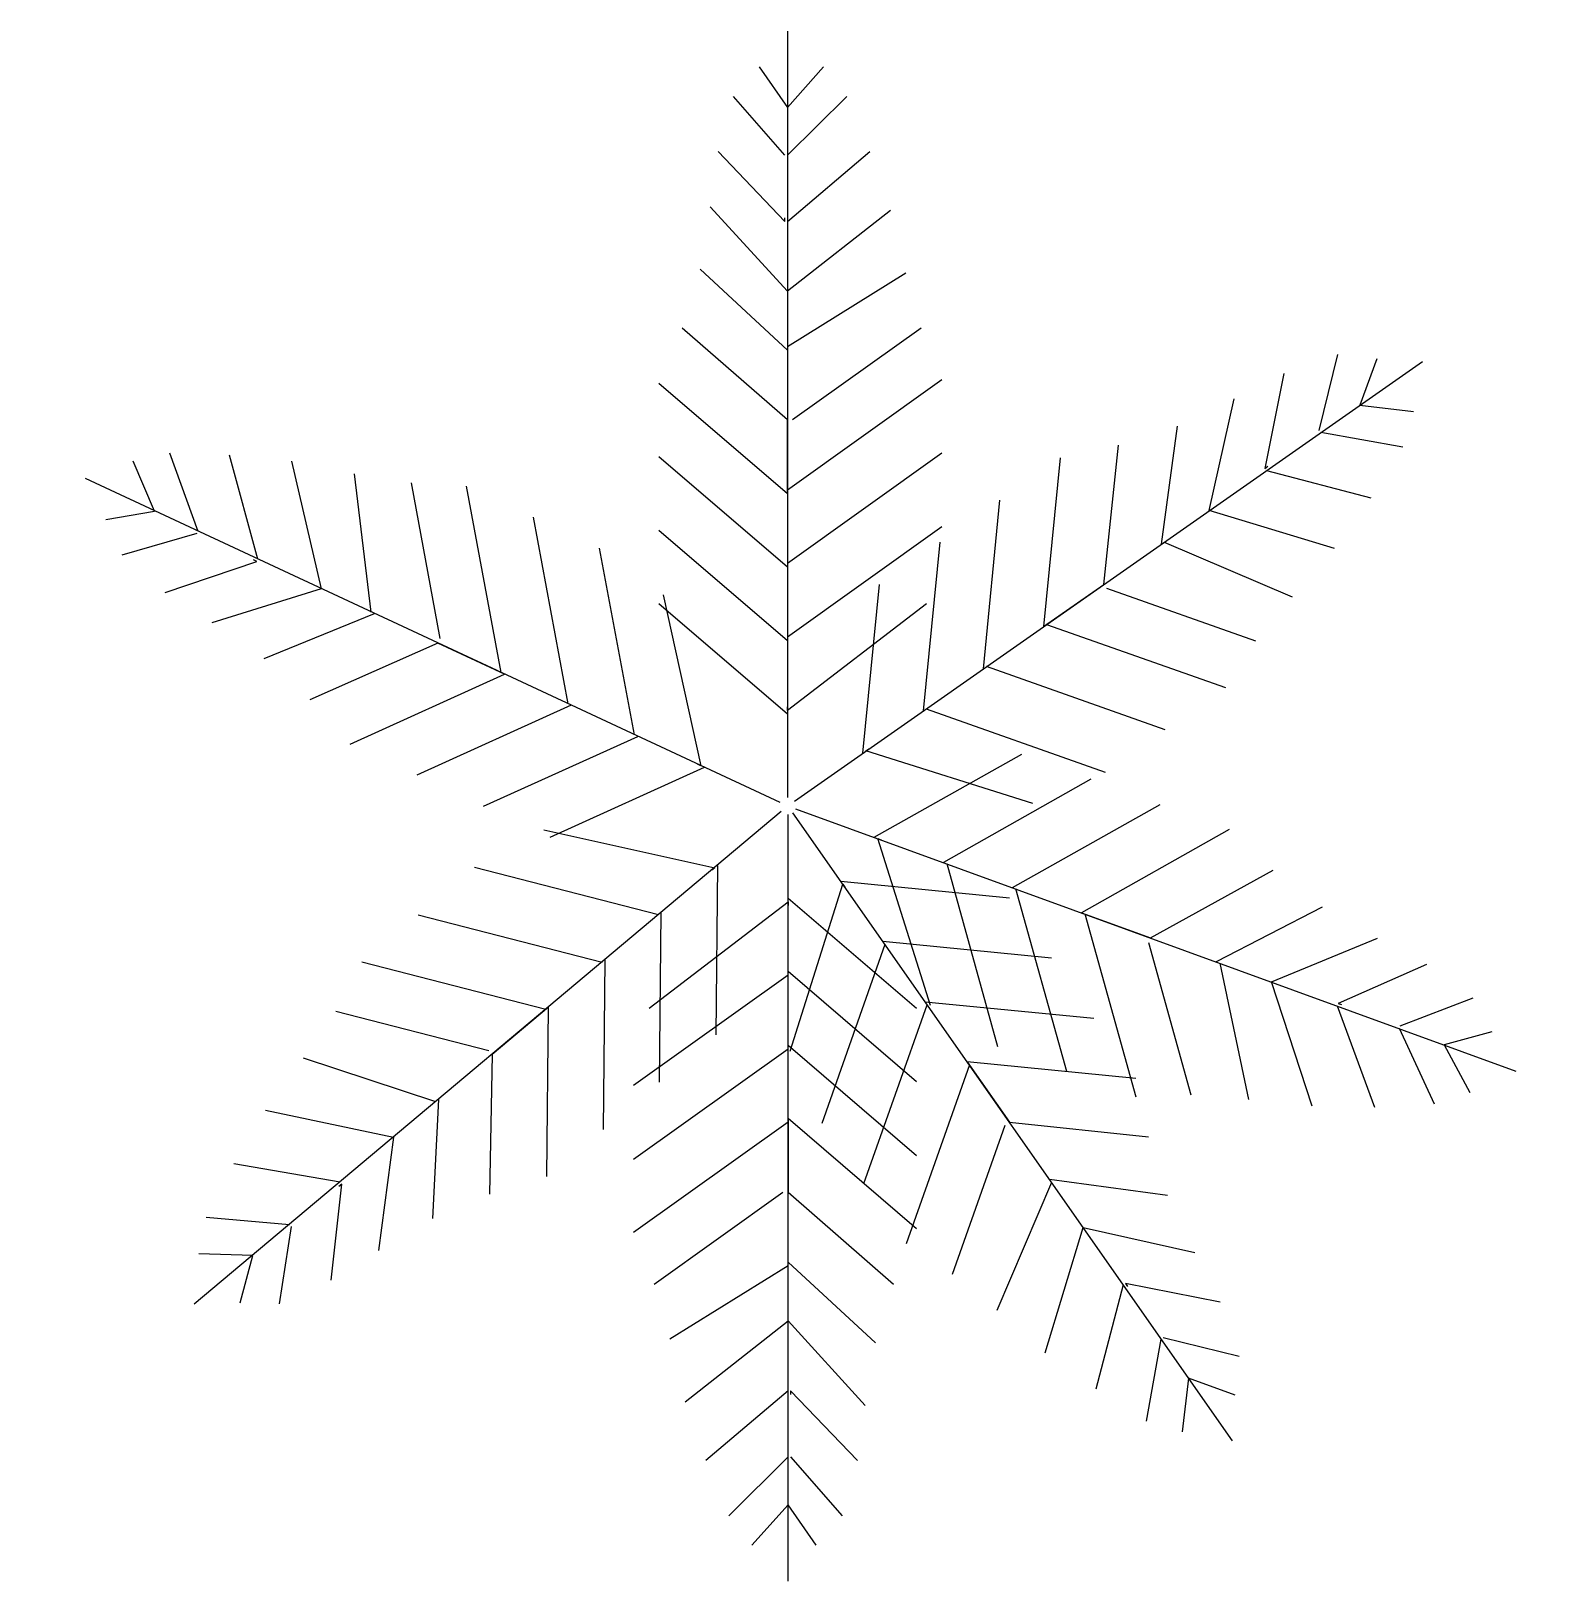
# Model space of a CAD drawing. Extents: x -0.55 to 0.56, y -0.57 to 0.55.
import ezdxf

# ---------------------------------------------------------------- set-up
doc = ezdxf.new("R2010")
doc.units = 0
doc.linetypes.add('$TD_AUDIT_GENERATED__1D_', pattern=[0])
doc.layers.get('0').update_dxf_attribs({"linetype": 'CONTINUOUS'})
doc.layers.add('ARV', color=7, linetype='$TD_AUDIT_GENERATED__1D_')

# ---------------------------------------------------------------- blocks, each defined once
blk = doc.blocks.new('LEAF', base_point=(3271.69, 2217.77))
for p, q in [((3271.69, 2215.19), (3271.69, 1979.5)), ((3229.05, 2155.58), (3271.77, 2188.37)), ((3271.77, 2189.5), (3311.32, 2155.58)), ((3271.77, 2188.37), (3271.77, 2187.24)), ((3271.77, 2165.76), (3224.3, 2131.84)), ((3311.32, 2132.97), (3271.77, 2166.89)), ((3224.3, 2109.24), (3271.77, 2143.15)), ((3271.77, 2144.28), (3311.32, 2110.37)), ((3271.77, 2121.67), (3271.77, 2099.06)), ((3271.77, 2121.67), (3271.77, 2121.67)), ((3311.32, 2087.76), (3271.77, 2121.67)), ((3271.77, 2120.54), (3224.3, 2086.63)), ((3230.63, 2070.8), (3270.19, 2099.06)), ((3271.77, 2099.06), (3304.2, 2070.8)), ((3271.77, 2076.45), (3235.38, 2053.84)), ((3298.66, 2052.71), (3271.77, 2077.58)), ((3240.12, 2034.63), (3271.77, 2059.5)), ((3271.77, 2059.5), (3295.5, 2033.5)), ((3271.77, 2038.02), (3246.45, 2016.54)), ((3272.56, 2038.02), (3272.56, 2036.89)), ((3293.13, 2016.54), (3272.56, 2038.02)), ((3253.57, 1999.58), (3271.77, 2017.67)), ((3272.56, 2017.67), (3288.38, 1999.58)), ((3271.77, 2002.97), (3260.69, 1990.54)), ((3280.47, 1990.54), (3271.77, 2002.97))]:
    blk.add_line(p, q)

msp = doc.modelspace()

# ---------------------------------------------------------------- block references
at = {"layer": 'ARV', "xscale": 0.00234666432, "yscale": 0.00234666432, "zscale": 0.003555552}
for rotation in [179.9999999999999, 125, 244.9999999999999, 69.99999999999999, 309.9999999999999, 34.99999999999999]:
    msp.add_blockref('LEAF', (0, -0.0061), dxfattribs=dict(at, rotation=rotation))
msp.add_blockref('LEAF', (0, -0.0061), dxfattribs=at)

doc.saveas('drawing.dxf')
